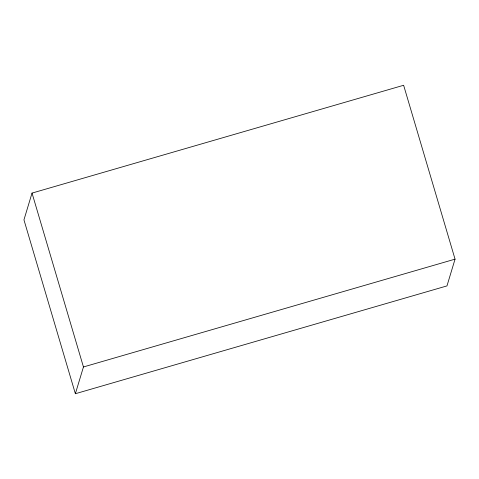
<?xml version="1.0" encoding="UTF-8"?>
<svg xmlns="http://www.w3.org/2000/svg" width="479" height="479" viewBox="0 0 479 479"><rect width="100%" height="100%" fill="white"/><g stroke="black" fill="none" stroke-linecap="round" stroke-linejoin="round"><path stroke-width="0.72" d="M32.027 193.091L23.95 219.849L75.371 393.726L446.973 285.909L455.05 259.151L403.629 85.274L32.027 193.091L83.454 366.962L75.371 393.726M83.454 366.962L455.05 259.151"/></g></svg>
